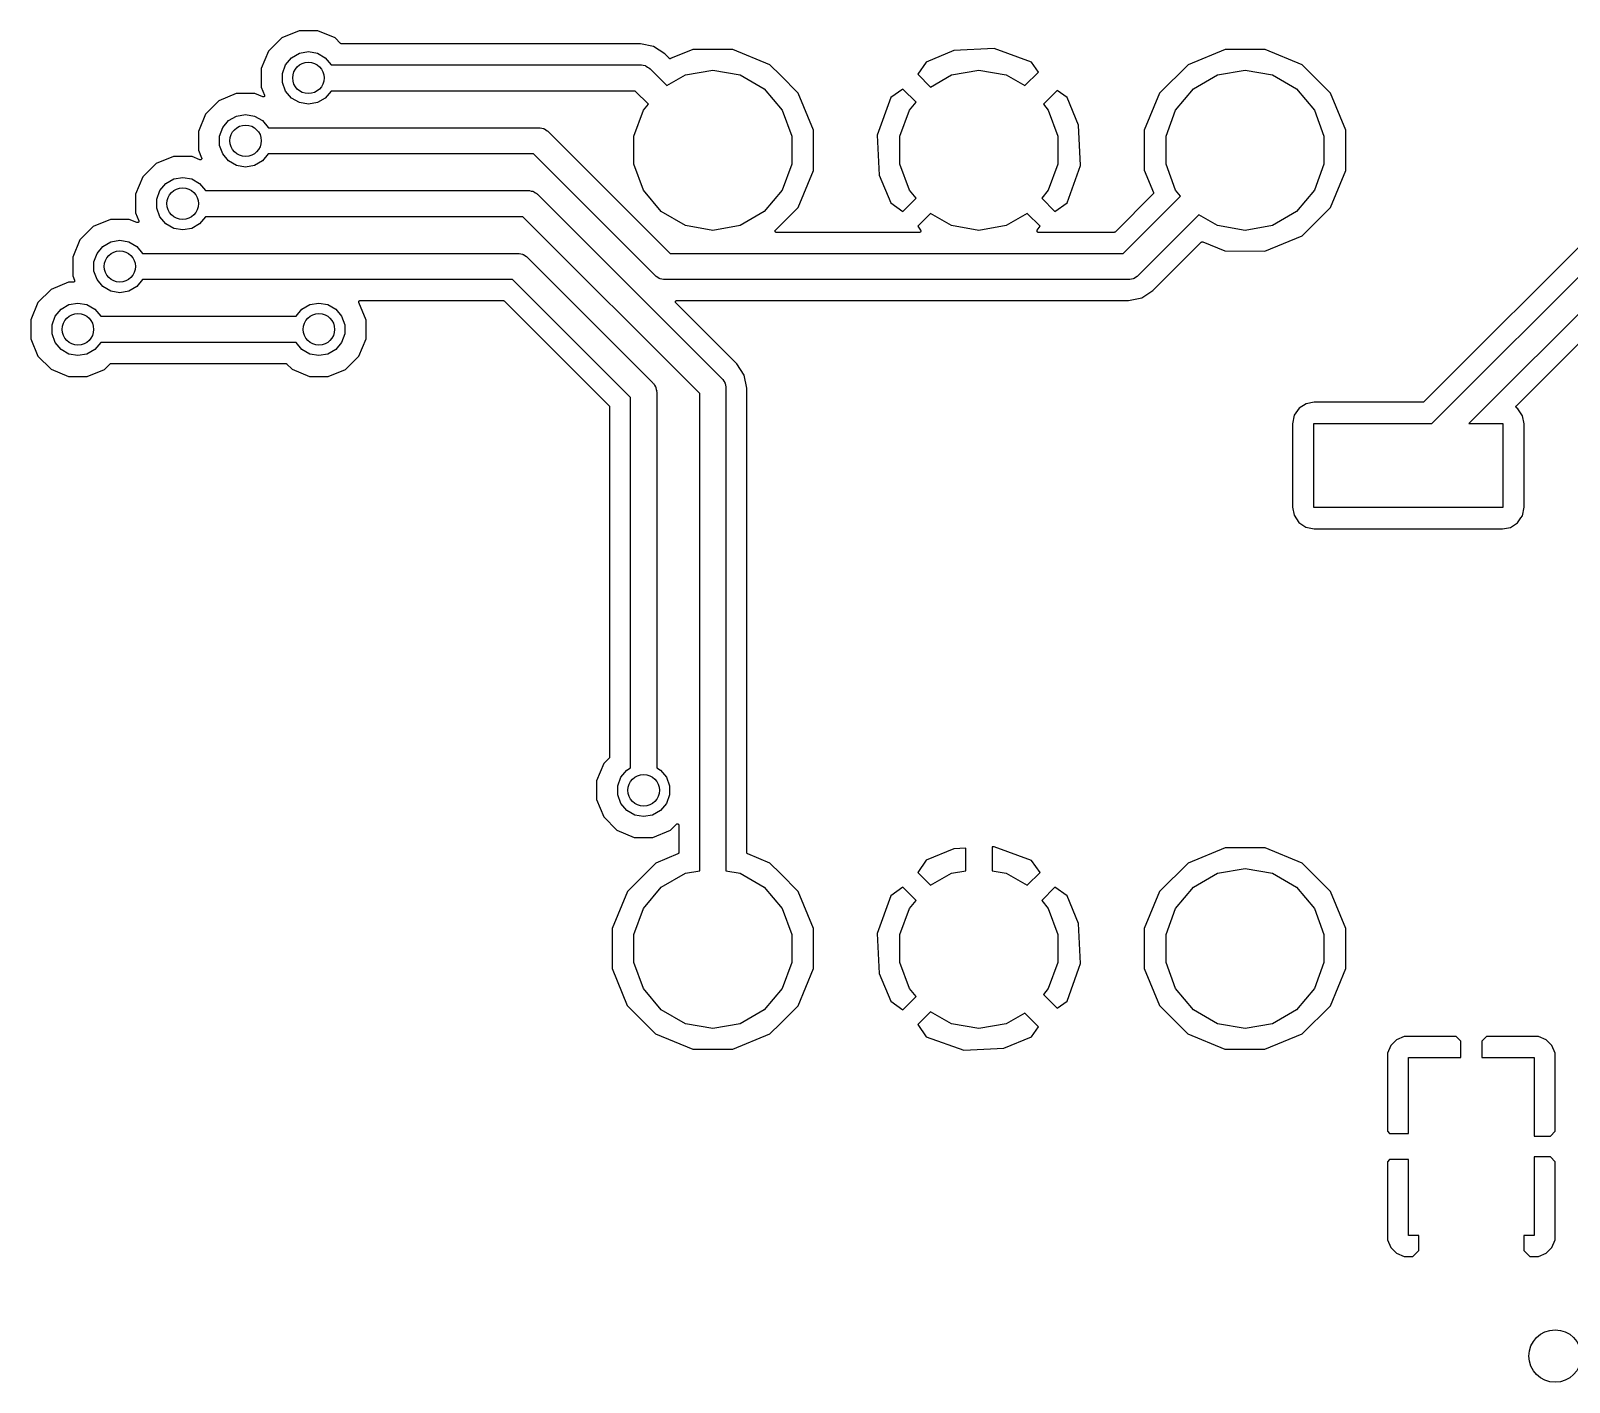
# Model space of a CAD drawing. Extents: x 0.3 to 75.7, y -92.7 to -2.
# Drawn here: x 35.75 to 50.43, y -75.65 to -62.75 of the extents above; entities that cross this region are included whole.
import ezdxf

# ---------------------------------------------------------------- set-up
doc = ezdxf.new("R2010")
doc.units = 0
doc.header["$MEASUREMENT"] = 0
doc.layers.add('BLACK', color=7, linetype='CONTINUOUS')

msp = doc.modelspace()

# ---------------------------------------------------------------- linework, layer by layer
at = {"layer": 'Black'}
for p, q in [((38.1454, -62.8183), (38.0187, -62.9448)), ((38.3109, -62.7499), (38.1454, -62.8183)), ((38.4899, -62.7501), (38.3109, -62.7499)), ((38.6552, -62.8187), (38.4899, -62.7501)), ((38.7076, -62.8712), (38.6552, -62.8187)), ((38.0187, -62.9448), (37.9501, -63.1101)), ((38.2387, -63.0078), (38.3142, -62.9642)), ((38.3142, -62.9642), (38.4, -62.949)), ((38.4, -62.949), (38.4858, -62.9642)), ((38.4858, -62.9642), (38.5613, -63.0078)), ((38.7081, -62.8715), (38.7076, -62.8712)), ((38.7084, -62.872), (38.7081, -62.8715)), ((38.7099, -62.8728), (38.7084, -62.872)), ((38.7113, -62.8738), (38.7099, -62.8728)), ((38.7119, -62.8739), (38.7113, -62.8738)), ((38.7124, -62.8742), (38.7119, -62.8739)), ((38.714, -62.8745), (38.7124, -62.8742)), ((38.7157, -62.8749), (38.714, -62.8745)), ((38.7162, -62.8749), (38.7157, -62.8749)), ((38.7168, -62.875), (38.7162, -62.8749)), ((41.5687, -62.875), (38.7168, -62.875)), ((41.6943, -62.9), (41.5687, -62.875)), ((41.8007, -62.9711), (41.6943, -62.9)), ((41.8425, -63.0129), (41.8007, -62.9711)), ((42.0695, -62.9278), (41.8567, -63.0158)), ((42.4522, -62.9282), (42.0695, -62.9278)), ((42.8056, -63.0749), (42.4522, -62.9282)), ((44.562, -62.9384), (44.2968, -63.0483)), ((44.9446, -62.9199), (44.562, -62.9384)), ((45.3034, -63.0485), (44.9446, -62.9199)), ((47.1495, -62.9278), (46.7958, -63.074)), ((47.5322, -62.9282), (47.1495, -62.9278)), ((47.8856, -63.0749), (47.5322, -62.9282)), ((37.9501, -63.1101), (37.9499, -63.2891)), ((38.1529, -63.1564), (38.1827, -63.0745)), ((38.1827, -63.0745), (38.2387, -63.0078)), ((38.5613, -63.0078), (38.6173, -63.0745)), ((38.6173, -63.0745), (38.6175, -63.075)), ((38.6175, -63.075), (41.57, -63.075)), ((41.57, -63.075), (41.5754, -63.076)), ((41.5754, -63.076), (41.5809, -63.0755)), ((41.5809, -63.0755), (41.5967, -63.0797)), ((41.5967, -63.0797), (41.6128, -63.0825)), ((41.6128, -63.0825), (41.6175, -63.0853)), ((41.6175, -63.0853), (41.6228, -63.0867)), ((41.6228, -63.0867), (41.6362, -63.0961)), ((41.6362, -63.0961), (41.6503, -63.1042)), ((41.6503, -63.1042), (41.6539, -63.1085)), ((41.6539, -63.1085), (41.6584, -63.1116)), ((41.6584, -63.1116), (41.8206, -63.2738)), ((41.8432, -63.0134), (41.8425, -63.0129)), ((41.8438, -63.014), (41.8432, -63.0134)), ((41.8451, -63.0147), (41.8438, -63.014)), ((41.8462, -63.0155), (41.8451, -63.0147)), ((41.8471, -63.0157), (41.8462, -63.0155)), ((41.8478, -63.0161), (41.8471, -63.0157)), ((41.8492, -63.0163), (41.8478, -63.0161)), ((41.8506, -63.0167), (41.8492, -63.0163)), ((41.8515, -63.0166), (41.8506, -63.0167)), ((41.8523, -63.0167), (41.8515, -63.0166)), ((41.8537, -63.0164), (41.8523, -63.0167)), ((41.8551, -63.0163), (41.8537, -63.0164)), ((41.8559, -63.0159), (41.8551, -63.0163)), ((41.8567, -63.0158), (41.8559, -63.0159)), ((41.9984, -63.1712), (42.26, -63.1251)), ((42.26, -63.1251), (42.5216, -63.1712)), ((42.9058, -63.1752), (42.8056, -63.0749)), ((44.2968, -63.0483), (44.216, -63.1645)), ((44.5384, -63.1712), (44.8, -63.1251)), ((44.8, -63.1251), (45.0616, -63.1712)), ((45.2394, -63.2738), (45.3695, -63.1437)), ((45.3695, -63.1437), (45.3034, -63.0485)), ((46.7958, -63.074), (46.5249, -63.3444)), ((47.0784, -63.1712), (47.34, -63.1251)), ((47.34, -63.1251), (47.6016, -63.1712)), ((48.156, -63.3458), (47.8856, -63.0749)), ((37.9499, -63.2891), (37.9808, -63.3638)), ((38.1529, -63.2436), (38.1529, -63.1564)), ((38.1827, -63.3255), (38.1529, -63.2436)), ((41.8206, -63.2738), (41.9984, -63.1712)), ((42.5216, -63.1712), (42.7517, -63.304)), ((43.076, -63.3458), (42.9058, -63.1752)), ((42.9058, -63.1752), (42.9058, -63.1752)), ((44.216, -63.1645), (44.3382, -63.2868)), ((44.3382, -63.2868), (44.5384, -63.1712)), ((45.0616, -63.1712), (45.2394, -63.2738)), ((46.8483, -63.304), (47.0784, -63.1712)), ((47.6016, -63.1712), (47.8317, -63.304)), ((37.5454, -63.4183), (37.4187, -63.5448)), ((37.7109, -63.3499), (37.5454, -63.4183)), ((37.8899, -63.3501), (37.7109, -63.3499)), ((37.9638, -63.3808), (37.8899, -63.3501)), ((37.9654, -63.3811), (37.9638, -63.3808)), ((37.967, -63.3816), (37.9654, -63.3811)), ((37.9676, -63.3816), (37.967, -63.3816)), ((37.9682, -63.3817), (37.9676, -63.3816)), ((37.9699, -63.3815), (37.9682, -63.3817)), ((37.9716, -63.3814), (37.9699, -63.3815)), ((37.9721, -63.3812), (37.9716, -63.3814)), ((37.9727, -63.3811), (37.9721, -63.3812)), ((37.9742, -63.3804), (37.9727, -63.3811)), ((37.9757, -63.3797), (37.9742, -63.3804)), ((37.9762, -63.3793), (37.9757, -63.3797)), ((37.9767, -63.3791), (37.9762, -63.3793)), ((37.9778, -63.3778), (37.9767, -63.3791)), ((37.9791, -63.3767), (37.9778, -63.3778)), ((37.9793, -63.3762), (37.9791, -63.3767)), ((37.9797, -63.3757), (37.9793, -63.3762)), ((37.9804, -63.3742), (37.9797, -63.3757)), ((37.9812, -63.3727), (37.9804, -63.3742)), ((37.9808, -63.3638), (37.9811, -63.3654)), ((37.9811, -63.3654), (37.9816, -63.3671)), ((37.9814, -63.3716), (37.9812, -63.3721)), ((37.9812, -63.3721), (37.9812, -63.3727)), ((37.9815, -63.3699), (37.9814, -63.3716)), ((37.9817, -63.3682), (37.9815, -63.3699)), ((37.9816, -63.3671), (37.9816, -63.3676)), ((37.9816, -63.3676), (37.9817, -63.3682)), ((38.2387, -63.3922), (38.1827, -63.3255)), ((38.3142, -63.4358), (38.2387, -63.3922)), ((38.4, -63.451), (38.3142, -63.4358)), ((38.4858, -63.4358), (38.4, -63.451)), ((38.5613, -63.3922), (38.4858, -63.4358)), ((38.6173, -63.3255), (38.5613, -63.3922)), ((38.6175, -63.325), (38.6173, -63.3255)), ((41.5182, -63.325), (38.6175, -63.325)), ((41.6447, -63.4514), (41.5182, -63.325)), ((42.7517, -63.304), (42.9224, -63.5075)), ((43.2222, -63.6995), (43.076, -63.3458)), ((43.9585, -63.3866), (43.8299, -63.7454)), ((44.0745, -63.306), (43.9585, -63.3866)), ((44.2008, -63.4322), (44.0745, -63.306)), ((44.1376, -63.5075), (44.2008, -63.4322)), ((45.5463, -63.3205), (45.4153, -63.4514)), ((45.6417, -63.3868), (45.5463, -63.3205)), ((45.7516, -63.652), (45.6417, -63.3868)), ((46.5249, -63.3444), (46.3782, -63.6978)), ((46.6776, -63.5075), (46.8483, -63.304)), ((47.8317, -63.304), (48.0024, -63.5075)), ((48.3022, -63.6995), (48.156, -63.3458)), ((37.4187, -63.5448), (37.3501, -63.7101)), ((37.6387, -63.6078), (37.7142, -63.5642)), ((37.7142, -63.5642), (37.8, -63.549)), ((37.8, -63.549), (37.8858, -63.5642)), ((37.8858, -63.5642), (37.9613, -63.6078)), ((41.5067, -63.7572), (41.5976, -63.5075)), ((41.5976, -63.5075), (41.6447, -63.4514)), ((42.9224, -63.5075), (43.0133, -63.7572)), ((44.0467, -63.7572), (44.1376, -63.5075)), ((45.4153, -63.4514), (45.4624, -63.5075)), ((45.4624, -63.5075), (45.5533, -63.7572)), ((46.5867, -63.7572), (46.6776, -63.5075)), ((48.0024, -63.5075), (48.0933, -63.7572)), ((37.3501, -63.7101), (37.3499, -63.8891)), ((37.5529, -63.7564), (37.5827, -63.6745)), ((37.5827, -63.6745), (37.6387, -63.6078)), ((37.9613, -63.6078), (38.0173, -63.6745)), ((38.0173, -63.6745), (38.0175, -63.675)), ((38.0175, -63.675), (40.6, -63.675)), ((40.6, -63.675), (40.6054, -63.676)), ((40.6054, -63.676), (40.6109, -63.6755)), ((40.6109, -63.6755), (40.6267, -63.6797)), ((40.6267, -63.6797), (40.6428, -63.6825)), ((40.6428, -63.6825), (40.6475, -63.6853)), ((40.6475, -63.6853), (40.6528, -63.6867)), ((40.6528, -63.6867), (40.6662, -63.6961)), ((40.6662, -63.6961), (40.6803, -63.7042)), ((40.6803, -63.7042), (40.6839, -63.7085)), ((40.6839, -63.7085), (40.6884, -63.7116)), ((40.6884, -63.7116), (41.8518, -64.875)), ((43.2221, -63.7434), (43.2222, -63.6995)), ((45.7701, -64.0346), (45.7516, -63.652)), ((46.3782, -63.6978), (46.3778, -64.0805)), ((48.3018, -64.0822), (48.3022, -63.6995)), ((37.5529, -63.8436), (37.5529, -63.7564)), ((37.5827, -63.9255), (37.5529, -63.8436)), ((41.5067, -64.0228), (41.5067, -63.7572)), ((43.0133, -63.7572), (43.0133, -64.0228)), ((43.2218, -64.0822), (43.2221, -63.7434)), ((43.8299, -63.7454), (43.8484, -64.128)), ((44.0467, -64.0228), (44.0467, -63.7572)), ((45.5533, -63.7572), (45.5533, -64.0228)), ((46.5867, -64.0228), (46.5867, -63.7572)), ((48.0933, -63.7572), (48.0933, -64.0228)), ((51.568, -63.7713), (49.0473, -66.292)), ((36.9454, -64.0183), (36.8187, -64.1448)), ((37.1109, -63.9499), (36.9454, -64.0183)), ((37.2899, -63.9501), (37.1109, -63.9499)), ((37.3638, -63.9808), (37.2899, -63.9501)), ((37.3499, -63.8891), (37.3808, -63.9638)), ((37.3654, -63.9811), (37.3638, -63.9808)), ((37.367, -63.9816), (37.3654, -63.9811)), ((37.3676, -63.9816), (37.367, -63.9816)), ((37.3682, -63.9817), (37.3676, -63.9816)), ((37.3699, -63.9815), (37.3682, -63.9817)), ((37.3716, -63.9814), (37.3699, -63.9815)), ((37.3721, -63.9812), (37.3716, -63.9814)), ((37.3727, -63.9811), (37.3721, -63.9812)), ((37.3742, -63.9804), (37.3727, -63.9811)), ((37.3757, -63.9797), (37.3742, -63.9804)), ((37.3762, -63.9793), (37.3757, -63.9797)), ((37.3767, -63.9791), (37.3762, -63.9793)), ((37.3778, -63.9778), (37.3767, -63.9791)), ((37.3791, -63.9767), (37.3778, -63.9778)), ((37.3793, -63.9762), (37.3791, -63.9767)), ((37.3797, -63.9757), (37.3793, -63.9762)), ((37.3804, -63.9742), (37.3797, -63.9757)), ((37.3812, -63.9727), (37.3804, -63.9742)), ((37.3808, -63.9638), (37.3811, -63.9654)), ((37.3811, -63.9654), (37.3816, -63.9671)), ((37.3814, -63.9716), (37.3812, -63.9721)), ((37.3812, -63.9721), (37.3812, -63.9727)), ((37.3815, -63.9699), (37.3814, -63.9716)), ((37.3817, -63.9682), (37.3815, -63.9699)), ((37.3816, -63.9671), (37.3816, -63.9676)), ((37.3816, -63.9676), (37.3817, -63.9682)), ((37.6387, -63.9922), (37.5827, -63.9255)), ((37.7142, -64.0358), (37.6387, -63.9922)), ((37.9613, -63.9922), (37.8858, -64.0358)), ((38.0173, -63.9255), (37.9613, -63.9922)), ((38.0175, -63.925), (38.0173, -63.9255)), ((40.5482, -63.925), (38.0175, -63.925)), ((41.7116, -65.0884), (40.5482, -63.925)), ((41.5976, -64.2725), (41.5067, -64.0228)), ((43.0133, -64.0228), (42.9224, -64.2725)), ((44.1376, -64.2725), (44.0467, -64.0228)), ((45.5533, -64.0228), (45.4624, -64.2725)), ((46.6776, -64.2725), (46.5867, -64.0228)), ((48.0933, -64.0228), (48.0024, -64.2725)), ((49.1221, -66.4999), (51.7103, -63.9118)), ((36.8187, -64.1448), (36.7501, -64.3101)), ((37.0387, -64.2078), (37.1142, -64.1642)), ((37.1142, -64.1642), (37.2, -64.149)), ((37.2, -64.149), (37.2858, -64.1642)), ((37.2858, -64.1642), (37.3613, -64.2078)), ((37.8, -64.051), (37.7142, -64.0358)), ((37.8858, -64.0358), (37.8, -64.051)), ((43.0751, -64.4356), (43.2218, -64.0822)), ((43.8484, -64.128), (43.9583, -64.3932)), ((45.6415, -64.3934), (45.7701, -64.0346)), ((46.3778, -64.0805), (46.4658, -64.2933)), ((48.1551, -64.4356), (48.3018, -64.0822)), ((51.8505, -64.1252), (49.4757, -66.4999)), ((36.7501, -64.3101), (36.7499, -64.4891)), ((36.9529, -64.3564), (36.9827, -64.2745)), ((36.9827, -64.2745), (37.0387, -64.2078)), ((37.3613, -64.2078), (37.4173, -64.2745)), ((37.4173, -64.2745), (37.4175, -64.275)), ((37.4175, -64.275), (40.5, -64.275)), ((40.5, -64.275), (40.5054, -64.276)), ((40.5054, -64.276), (40.5109, -64.2755)), ((40.5109, -64.2755), (40.5267, -64.2797)), ((40.5267, -64.2797), (40.5428, -64.2825)), ((40.5428, -64.2825), (40.5475, -64.2853)), ((40.5475, -64.2853), (40.5528, -64.2867)), ((40.5528, -64.2867), (40.5662, -64.2961)), ((40.5662, -64.2961), (40.5803, -64.3042)), ((40.5803, -64.3042), (40.5839, -64.3085)), ((40.5839, -64.3085), (40.5884, -64.3116)), ((40.5884, -64.3116), (42.3484, -66.0716)), ((41.7683, -64.476), (41.5976, -64.2725)), ((42.9224, -64.2725), (42.7517, -64.476)), ((44.2008, -64.3478), (44.1376, -64.2725)), ((45.4624, -64.2725), (45.3992, -64.3478)), ((46.4629, -64.3075), (46.0992, -64.6712)), ((46.4634, -64.3068), (46.4629, -64.3075)), ((46.464, -64.3062), (46.4634, -64.3068)), ((46.4647, -64.3049), (46.464, -64.3062)), ((46.4655, -64.3038), (46.4647, -64.3049)), ((46.4657, -64.3029), (46.4655, -64.3038)), ((46.4661, -64.3022), (46.4657, -64.3029)), ((46.4658, -64.2933), (46.4659, -64.2941)), ((46.4659, -64.2941), (46.4663, -64.2949)), ((46.4663, -64.3008), (46.4661, -64.3022)), ((46.4663, -64.2949), (46.4664, -64.2963)), ((46.4667, -64.2994), (46.4663, -64.3008)), ((46.4664, -64.2963), (46.4667, -64.2977)), ((46.4667, -64.2977), (46.4666, -64.2985)), ((46.4666, -64.2985), (46.4667, -64.2994)), ((46.7247, -64.3286), (46.6776, -64.2725)), ((48.0024, -64.2725), (47.8317, -64.476)), ((36.9529, -64.4436), (36.9529, -64.3564)), ((36.9827, -64.5255), (36.9529, -64.4436)), ((42.8575, -64.6528), (43.0751, -64.4356)), ((43.9583, -64.3932), (44.0745, -64.474)), ((44.0745, -64.474), (44.2008, -64.3478)), ((45.3992, -64.3478), (45.5255, -64.474)), ((45.5255, -64.474), (45.6415, -64.3934)), ((46.1782, -64.875), (46.7247, -64.3286)), ((47.8842, -64.706), (48.1551, -64.4356)), ((36.5109, -64.5499), (36.3454, -64.6183)), ((36.6899, -64.5501), (36.5109, -64.5499)), ((36.7638, -64.5808), (36.6899, -64.5501)), ((36.7499, -64.4891), (36.7808, -64.5638)), ((36.7654, -64.5811), (36.7638, -64.5808)), ((36.767, -64.5816), (36.7654, -64.5811)), ((36.7676, -64.5816), (36.767, -64.5816)), ((36.7682, -64.5817), (36.7676, -64.5816)), ((36.7699, -64.5815), (36.7682, -64.5817)), ((36.7716, -64.5814), (36.7699, -64.5815)), ((36.7721, -64.5812), (36.7716, -64.5814)), ((36.7727, -64.5811), (36.7721, -64.5812)), ((36.7742, -64.5804), (36.7727, -64.5811)), ((36.7757, -64.5797), (36.7742, -64.5804)), ((36.7762, -64.5793), (36.7757, -64.5797)), ((36.7767, -64.5791), (36.7762, -64.5793)), ((36.7778, -64.5778), (36.7767, -64.5791)), ((36.7791, -64.5767), (36.7778, -64.5778)), ((36.7793, -64.5762), (36.7791, -64.5767)), ((36.7797, -64.5757), (36.7793, -64.5762)), ((36.7804, -64.5742), (36.7797, -64.5757)), ((36.7812, -64.5727), (36.7804, -64.5742)), ((36.7808, -64.5638), (36.7811, -64.5654)), ((36.7811, -64.5654), (36.7816, -64.5671)), ((36.7814, -64.5716), (36.7812, -64.5721)), ((36.7812, -64.5721), (36.7812, -64.5727)), ((36.7815, -64.5699), (36.7814, -64.5716)), ((36.7817, -64.5682), (36.7815, -64.5699)), ((36.7816, -64.5671), (36.7816, -64.5676)), ((36.7816, -64.5676), (36.7817, -64.5682)), ((37.0387, -64.5922), (36.9827, -64.5255)), ((37.1142, -64.6358), (37.0387, -64.5922)), ((37.3613, -64.5922), (37.2858, -64.6358)), ((37.4173, -64.5255), (37.3613, -64.5922)), ((37.4175, -64.525), (37.4173, -64.5255)), ((40.4482, -64.525), (37.4175, -64.525)), ((42.135, -66.2118), (40.4482, -64.525)), ((41.9984, -64.6088), (41.7683, -64.476)), ((42.26, -64.6549), (41.9984, -64.6088)), ((42.5216, -64.6088), (42.26, -64.6549)), ((42.7517, -64.476), (42.5216, -64.6088)), ((44.3382, -64.4932), (44.216, -64.6155)), ((44.5384, -64.6088), (44.3382, -64.4932)), ((44.8, -64.6549), (44.5384, -64.6088)), ((45.0616, -64.6088), (44.8, -64.6549)), ((45.2618, -64.4932), (45.0616, -64.6088)), ((45.384, -64.6155), (45.2618, -64.4932)), ((46.9006, -64.5062), (46.3184, -65.0884)), ((47.0784, -64.6088), (46.9006, -64.5062)), ((47.34, -64.6549), (47.0784, -64.6088)), ((47.6016, -64.6088), (47.34, -64.6549)), ((47.8317, -64.476), (47.6016, -64.6088)), ((36.2187, -64.7448), (36.1501, -64.9101)), ((36.3454, -64.6183), (36.2187, -64.7448)), ((36.5142, -64.7642), (36.6, -64.749)), ((36.6, -64.749), (36.6858, -64.7642)), ((37.2, -64.651), (37.1142, -64.6358)), ((37.2858, -64.6358), (37.2, -64.651)), ((42.8538, -64.6609), (42.8539, -64.6603)), ((42.8539, -64.6625), (42.8538, -64.6609)), ((42.8539, -64.6597), (42.8545, -64.6581)), ((42.8539, -64.6603), (42.8539, -64.6597)), ((42.8539, -64.6643), (42.8539, -64.6625)), ((42.8541, -64.6648), (42.8539, -64.6643)), ((42.8542, -64.6654), (42.8541, -64.6648)), ((42.8549, -64.6669), (42.8542, -64.6654)), ((42.8545, -64.6581), (42.8549, -64.6565)), ((42.8549, -64.6565), (42.8553, -64.656)), ((42.8555, -64.6685), (42.8549, -64.6669)), ((42.8553, -64.656), (42.8555, -64.6555)), ((42.8555, -64.6555), (42.8566, -64.6542)), ((42.8558, -64.6689), (42.8555, -64.6685)), ((42.8561, -64.6694), (42.8558, -64.6689)), ((42.8573, -64.6707), (42.8561, -64.6694)), ((42.8566, -64.6542), (42.8575, -64.6528)), ((42.8584, -64.672), (42.8573, -64.6707)), ((42.8588, -64.6722), (42.8584, -64.672)), ((42.8592, -64.6726), (42.8588, -64.6722)), ((42.8608, -64.6734), (42.8592, -64.6726)), ((42.8623, -64.6742), (42.8608, -64.6734)), ((42.8628, -64.6743), (42.8623, -64.6742)), ((42.8633, -64.6746), (42.8628, -64.6743)), ((42.865, -64.6747), (42.8633, -64.6746)), ((42.8667, -64.675), (42.865, -64.6747)), ((44.2325, -64.675), (42.8667, -64.675)), ((44.216, -64.6155), (44.2432, -64.6546)), ((44.233, -64.6749), (44.2325, -64.675)), ((44.2336, -64.675), (44.233, -64.6749)), ((44.2352, -64.6745), (44.2336, -64.675)), ((44.2369, -64.6742), (44.2352, -64.6745)), ((44.2374, -64.6739), (44.2369, -64.6742)), ((44.2379, -64.6738), (44.2374, -64.6739)), ((44.2394, -64.6728), (44.2379, -64.6738)), ((44.2408, -64.672), (44.2394, -64.6728)), ((44.2412, -64.6715), (44.2408, -64.672)), ((44.2417, -64.6712), (44.2412, -64.6715)), ((44.2426, -64.6698), (44.2417, -64.6712)), ((44.2437, -64.6685), (44.2426, -64.6698)), ((44.2432, -64.6546), (44.2434, -64.6551)), ((44.2434, -64.6551), (44.2437, -64.6555)), ((44.2437, -64.6555), (44.2443, -64.6571)), ((44.2439, -64.668), (44.2437, -64.6685)), ((44.2443, -64.6675), (44.2439, -64.668)), ((44.2443, -64.6571), (44.2451, -64.6587)), ((44.2447, -64.6659), (44.2443, -64.6675)), ((44.2453, -64.6643), (44.2447, -64.6659)), ((44.2451, -64.6587), (44.2451, -64.6592)), ((44.2451, -64.6592), (44.2453, -64.6597)), ((44.2453, -64.6597), (44.2453, -64.6615)), ((44.2453, -64.6615), (44.2454, -64.6632)), ((44.2454, -64.6632), (44.2453, -64.6637)), ((44.2453, -64.6637), (44.2453, -64.6643)), ((45.3546, -64.6632), (45.3547, -64.6615)), ((45.3547, -64.6637), (45.3546, -64.6632)), ((45.3547, -64.6597), (45.3549, -64.6592)), ((45.3547, -64.6615), (45.3547, -64.6597)), ((45.3547, -64.6643), (45.3547, -64.6637)), ((45.3553, -64.6659), (45.3547, -64.6643)), ((45.3549, -64.6587), (45.3557, -64.6571)), ((45.3549, -64.6592), (45.3549, -64.6587)), ((45.3557, -64.6675), (45.3553, -64.6659)), ((45.3557, -64.6571), (45.3563, -64.6555)), ((45.3561, -64.668), (45.3557, -64.6675)), ((45.3563, -64.6685), (45.3561, -64.668)), ((45.3563, -64.6555), (45.3566, -64.6551)), ((45.3574, -64.6698), (45.3563, -64.6685)), ((45.3566, -64.6551), (45.3568, -64.6546)), ((45.3568, -64.6546), (45.384, -64.6155)), ((45.3583, -64.6712), (45.3574, -64.6698)), ((45.3588, -64.6715), (45.3583, -64.6712)), ((45.3592, -64.672), (45.3588, -64.6715)), ((45.3606, -64.6728), (45.3592, -64.672)), ((45.3621, -64.6738), (45.3606, -64.6728)), ((45.3626, -64.6739), (45.3621, -64.6738)), ((45.3631, -64.6742), (45.3626, -64.6739)), ((45.3648, -64.6745), (45.3631, -64.6742)), ((45.3664, -64.675), (45.3648, -64.6745)), ((45.367, -64.6749), (45.3664, -64.675)), ((45.3675, -64.675), (45.367, -64.6749)), ((46.09, -64.675), (45.3675, -64.675)), ((46.0906, -64.6749), (46.09, -64.675)), ((46.0911, -64.675), (46.0906, -64.6749)), ((46.0928, -64.6745), (46.0911, -64.675)), ((46.0944, -64.6742), (46.0928, -64.6745)), ((46.0949, -64.6739), (46.0944, -64.6742)), ((46.0955, -64.6738), (46.0949, -64.6739)), ((46.0969, -64.6728), (46.0955, -64.6738)), ((46.0984, -64.672), (46.0969, -64.6728)), ((46.0987, -64.6715), (46.0984, -64.672)), ((46.0992, -64.6712), (46.0987, -64.6715)), ((47.5305, -64.8522), (47.8842, -64.706)), ((36.3529, -64.9564), (36.3827, -64.8745)), ((36.3827, -64.8745), (36.4387, -64.8078)), ((36.4387, -64.8078), (36.5142, -64.7642)), ((36.6858, -64.7642), (36.7613, -64.8078)), ((36.7613, -64.8078), (36.8173, -64.8745)), ((36.8173, -64.8745), (36.8175, -64.875)), ((36.8175, -64.875), (40.4, -64.875)), ((40.4, -64.875), (40.4054, -64.876)), ((40.4054, -64.876), (40.4109, -64.8755)), ((40.4109, -64.8755), (40.4267, -64.8797)), ((40.4267, -64.8797), (40.4428, -64.8825)), ((40.4428, -64.8825), (40.4475, -64.8853)), ((40.4475, -64.8853), (40.4528, -64.8867)), ((40.4528, -64.8867), (40.4662, -64.8961)), ((40.4662, -64.8961), (40.4803, -64.9042)), ((40.4803, -64.9042), (40.4839, -64.9085)), ((41.8518, -64.875), (46.1782, -64.875)), ((46.4607, -65.2289), (46.9226, -64.767)), ((46.9226, -64.767), (46.9233, -64.7665)), ((46.9233, -64.7665), (46.9239, -64.7659)), ((46.9239, -64.7659), (46.9251, -64.7652)), ((46.9251, -64.7652), (46.9263, -64.7644)), ((46.9263, -64.7644), (46.9271, -64.7642)), ((46.9271, -64.7642), (46.9279, -64.7638)), ((46.9279, -64.7638), (46.9293, -64.7636)), ((46.9293, -64.7636), (46.9307, -64.7633)), ((46.9307, -64.7633), (46.9315, -64.7633)), ((46.9315, -64.7633), (46.9324, -64.7632)), ((46.9324, -64.7632), (46.9338, -64.7635)), ((46.9338, -64.7635), (46.9352, -64.7637)), ((46.9352, -64.7637), (46.9359, -64.764)), ((46.9359, -64.764), (46.9368, -64.7642)), ((46.9368, -64.7642), (47.1478, -64.8518)), ((47.1478, -64.8518), (47.5305, -64.8522)), ((36.1501, -64.9101), (36.1499, -65.0891)), ((36.3529, -65.0436), (36.3529, -64.9564)), ((36.3827, -65.1255), (36.3529, -65.0436)), ((40.4839, -64.9085), (40.4884, -64.9116)), ((40.4884, -64.9116), (41.6884, -66.1116)), ((36.1109, -65.1499), (35.9454, -65.2183)), ((36.1556, -65.15), (36.1109, -65.1499)), ((36.1499, -65.0891), (36.1676, -65.132)), ((36.157, -65.1497), (36.1556, -65.15)), ((36.1584, -65.1497), (36.157, -65.1497)), ((36.1592, -65.1493), (36.1584, -65.1497)), ((36.1601, -65.1492), (36.1592, -65.1493)), ((36.1613, -65.1485), (36.1601, -65.1492)), ((36.1626, -65.1479), (36.1613, -65.1485)), ((36.1632, -65.1474), (36.1626, -65.1479)), ((36.164, -65.1469), (36.1632, -65.1474)), ((36.1649, -65.1458), (36.164, -65.1469)), ((36.1659, -65.1449), (36.1649, -65.1458)), ((36.1663, -65.1441), (36.1659, -65.1449)), ((36.1669, -65.1435), (36.1663, -65.1441)), ((36.1674, -65.1421), (36.1669, -65.1435)), ((36.168, -65.1409), (36.1674, -65.1421)), ((36.1676, -65.132), (36.1679, -65.1334)), ((36.1679, -65.1334), (36.1684, -65.1347)), ((36.1681, -65.14), (36.168, -65.1409)), ((36.1684, -65.1392), (36.1681, -65.14)), ((36.1684, -65.1347), (36.1684, -65.1356)), ((36.1684, -65.1356), (36.1686, -65.1364)), ((36.1686, -65.1364), (36.1684, -65.1378)), ((36.1684, -65.1378), (36.1684, -65.1392)), ((36.4387, -65.1922), (36.3827, -65.1255)), ((36.5142, -65.2358), (36.4387, -65.1922)), ((36.7613, -65.1922), (36.6858, -65.2358)), ((36.8173, -65.1255), (36.7613, -65.1922)), ((36.8175, -65.125), (36.8173, -65.1255)), ((40.3482, -65.125), (36.8175, -65.125)), ((41.475, -66.2518), (40.3482, -65.125)), ((41.7161, -65.0915), (41.7116, -65.0884)), ((41.7197, -65.0958), (41.7161, -65.0915)), ((41.7338, -65.1039), (41.7197, -65.0958)), ((41.7472, -65.1133), (41.7338, -65.1039)), ((41.7525, -65.1147), (41.7472, -65.1133)), ((41.7572, -65.1175), (41.7525, -65.1147)), ((41.7733, -65.1203), (41.7572, -65.1175)), ((41.7891, -65.1245), (41.7733, -65.1203)), ((41.7946, -65.124), (41.7891, -65.1245)), ((41.8, -65.125), (41.7946, -65.124)), ((46.23, -65.125), (41.8, -65.125)), ((46.2354, -65.124), (46.23, -65.125)), ((46.2409, -65.1245), (46.2354, -65.124)), ((46.2567, -65.1203), (46.2409, -65.1245)), ((46.2728, -65.1175), (46.2567, -65.1203)), ((46.2775, -65.1147), (46.2728, -65.1175)), ((46.2828, -65.1133), (46.2775, -65.1147)), ((46.2962, -65.1039), (46.2828, -65.1133)), ((46.3103, -65.0958), (46.2962, -65.1039)), ((46.3139, -65.0915), (46.3103, -65.0958)), ((46.3184, -65.0884), (46.3139, -65.0915)), ((35.8187, -65.3448), (35.7501, -65.5101)), ((35.9454, -65.2183), (35.8187, -65.3448)), ((36.6, -65.251), (36.5142, -65.2358)), ((36.6858, -65.2358), (36.6, -65.251)), ((38.8797, -65.3391), (38.8798, -65.3387)), ((38.8799, -65.3397), (38.8797, -65.3391)), ((38.8798, -65.3385), (38.8799, -65.3374)), ((38.8798, -65.3386), (38.8798, -65.3385)), ((38.8798, -65.3387), (38.8798, -65.3386)), ((38.8799, -65.3357), (38.8801, -65.3352)), ((38.8799, -65.3374), (38.8799, -65.3357)), ((38.8799, -65.3403), (38.8799, -65.3397)), ((38.8804, -65.3419), (38.8799, -65.3403)), ((38.8801, -65.3346), (38.8808, -65.3331)), ((38.8801, -65.3352), (38.8801, -65.3346)), ((38.8806, -65.3423), (38.8804, -65.3419)), ((38.8807, -65.343), (38.8806, -65.3423)), ((38.8808, -65.3433), (38.8807, -65.343)), ((38.8808, -65.3331), (38.8814, -65.3315)), ((38.8809, -65.3435), (38.8808, -65.3433)), ((38.881, -65.3436), (38.8809, -65.3435)), ((38.9501, -65.5109), (38.881, -65.3436)), ((38.8814, -65.3315), (38.8818, -65.3311)), ((38.8818, -65.3311), (38.882, -65.3305)), ((38.882, -65.3305), (38.8832, -65.3293)), ((38.8832, -65.3293), (38.8843, -65.328)), ((38.8843, -65.328), (38.8848, -65.3278)), ((38.8848, -65.3278), (38.8852, -65.3274)), ((38.8852, -65.3274), (38.8867, -65.3266)), ((38.8867, -65.3266), (38.8882, -65.3258)), ((38.8882, -65.3258), (38.8888, -65.3257)), ((38.8888, -65.3257), (38.8893, -65.3254)), ((38.8893, -65.3254), (38.8899, -65.3254)), ((38.8899, -65.3254), (38.8899, -65.3254)), ((38.8899, -65.3254), (38.8901, -65.3254)), ((38.8901, -65.3254), (38.891, -65.3253)), ((38.891, -65.3253), (38.8927, -65.325)), ((38.8927, -65.325), (40.26, -65.325)), ((40.26, -65.325), (40.2606, -65.3251)), ((40.2606, -65.3251), (40.2611, -65.325)), ((40.2611, -65.325), (40.2628, -65.3255)), ((40.2628, -65.3255), (40.2644, -65.3258)), ((40.2644, -65.3258), (40.2649, -65.3261)), ((40.2649, -65.3261), (40.2655, -65.3262)), ((40.2655, -65.3262), (40.2669, -65.3272)), ((40.2669, -65.3272), (40.2684, -65.328)), ((40.2684, -65.328), (40.2687, -65.3285)), ((40.2687, -65.3285), (40.2692, -65.3288)), ((40.2692, -65.3288), (41.2712, -66.3308)), ((41.9031, -65.3391), (41.9032, -65.3374)), ((41.9032, -65.3397), (41.9031, -65.3391)), ((41.9032, -65.3357), (41.9034, -65.3352)), ((41.9032, -65.3374), (41.9032, -65.3357)), ((41.9032, -65.3403), (41.9032, -65.3397)), ((41.9038, -65.3419), (41.9032, -65.3403)), ((41.9034, -65.3346), (41.9042, -65.3331)), ((41.9034, -65.3352), (41.9034, -65.3346)), ((41.9042, -65.3435), (41.9038, -65.3419)), ((41.9042, -65.3331), (41.9047, -65.3315)), ((41.9046, -65.344), (41.9042, -65.3435)), ((41.9047, -65.3445), (41.9046, -65.344)), ((41.9047, -65.3315), (41.9051, -65.3311)), ((41.9058, -65.3458), (41.9047, -65.3445)), ((41.9051, -65.3311), (41.9054, -65.3305)), ((41.9054, -65.3305), (41.9066, -65.3293)), ((41.9068, -65.3472), (41.9058, -65.3458)), ((41.9066, -65.3293), (41.9076, -65.328)), ((41.9076, -65.328), (41.9081, -65.3278)), ((41.9081, -65.3278), (41.9085, -65.3274)), ((41.9085, -65.3274), (41.9101, -65.3266)), ((41.9101, -65.3266), (41.9116, -65.3258)), ((41.9116, -65.3258), (41.9121, -65.3257)), ((41.9121, -65.3257), (41.9126, -65.3254)), ((41.9126, -65.3254), (41.9143, -65.3253)), ((41.9143, -65.3253), (41.916, -65.325)), ((41.916, -65.325), (46.2287, -65.325)), ((46.2287, -65.325), (46.3543, -65.3)), ((46.3543, -65.3), (46.4607, -65.2289)), ((35.9529, -65.5564), (35.9827, -65.4745)), ((35.9827, -65.4745), (36.0387, -65.4078)), ((36.0387, -65.4078), (36.1142, -65.3642)), ((36.1142, -65.3642), (36.2, -65.349)), ((36.2, -65.349), (36.2858, -65.3642)), ((36.2858, -65.3642), (36.3613, -65.4078)), ((36.3613, -65.4078), (36.4173, -65.4745)), ((36.4173, -65.4745), (36.4175, -65.475)), ((36.4175, -65.475), (38.2825, -65.475)), ((38.2825, -65.475), (38.2827, -65.4745)), ((38.2827, -65.4745), (38.3387, -65.4078)), ((38.3387, -65.4078), (38.4142, -65.3642)), ((38.4142, -65.3642), (38.5, -65.349)), ((38.5, -65.349), (38.5858, -65.3642)), ((38.5858, -65.3642), (38.6613, -65.4078)), ((38.6613, -65.4078), (38.7173, -65.4745)), ((38.7173, -65.4745), (38.7471, -65.5564)), ((42.4889, -65.9293), (41.9068, -65.3472)), ((49.93, -66.3285), (50.7887, -65.4698)), ((35.7501, -65.5101), (35.7499, -65.6891)), ((35.9529, -65.6436), (35.9529, -65.5564)), ((38.7471, -65.5564), (38.7471, -65.6436)), ((38.9499, -65.6899), (38.9501, -65.5109)), ((35.7499, -65.6891), (35.8183, -65.8546)), ((35.9827, -65.7255), (35.9529, -65.6436)), ((36.0387, -65.7922), (35.9827, -65.7255)), ((36.4173, -65.7255), (36.3613, -65.7922)), ((36.4175, -65.725), (36.4173, -65.7255)), ((38.2825, -65.725), (36.4175, -65.725)), ((38.2827, -65.7255), (38.2825, -65.725)), ((38.3387, -65.7922), (38.2827, -65.7255)), ((38.7173, -65.7255), (38.6613, -65.7922)), ((38.7471, -65.6436), (38.7173, -65.7255)), ((38.8813, -65.8552), (38.9499, -65.6899)), ((35.8183, -65.8546), (35.9448, -65.9813)), ((36.1142, -65.8358), (36.0387, -65.7922)), ((36.2, -65.851), (36.1142, -65.8358)), ((36.2858, -65.8358), (36.2, -65.851)), ((36.3613, -65.7922), (36.2858, -65.8358)), ((36.4546, -65.9817), (36.5076, -65.9288)), ((36.5076, -65.9288), (36.508, -65.9285)), ((36.508, -65.9285), (36.5084, -65.928)), ((36.5084, -65.928), (36.5099, -65.9272)), ((36.5099, -65.9272), (36.5113, -65.9262)), ((36.5113, -65.9262), (36.5118, -65.9261)), ((36.5118, -65.9261), (36.5123, -65.9258)), ((36.5123, -65.9258), (36.514, -65.9255)), ((36.514, -65.9255), (36.5156, -65.925)), ((36.5156, -65.925), (36.5162, -65.9251)), ((36.5162, -65.9251), (36.5168, -65.925)), ((36.5168, -65.925), (38.1832, -65.925)), ((38.1832, -65.925), (38.1838, -65.9251)), ((38.1838, -65.9251), (38.1843, -65.925)), ((38.1843, -65.925), (38.186, -65.9255)), ((38.186, -65.9255), (38.1876, -65.9258)), ((38.1876, -65.9258), (38.1881, -65.9261)), ((38.1881, -65.9261), (38.1887, -65.9262)), ((38.1887, -65.9262), (38.1901, -65.9272)), ((38.1901, -65.9272), (38.1916, -65.928)), ((38.1916, -65.928), (38.1919, -65.9285)), ((38.1919, -65.9285), (38.1924, -65.9288)), ((38.1924, -65.9288), (38.2448, -65.9813)), ((38.4142, -65.8358), (38.3387, -65.7922)), ((38.5, -65.851), (38.4142, -65.8358)), ((38.5858, -65.8358), (38.5, -65.851)), ((38.6613, -65.7922), (38.5858, -65.8358)), ((38.7546, -65.9817), (38.8813, -65.8552)), ((42.56, -66.0357), (42.4889, -65.9293)), ((35.9448, -65.9813), (36.1101, -66.0499)), ((36.1101, -66.0499), (36.2891, -66.0501)), ((36.2891, -66.0501), (36.4546, -65.9817)), ((38.2448, -65.9813), (38.4101, -66.0499)), ((38.4101, -66.0499), (38.5891, -66.0501)), ((38.5891, -66.0501), (38.7546, -65.9817)), ((42.3484, -66.0716), (42.3515, -66.0761)), ((42.3515, -66.0761), (42.3558, -66.0797)), ((42.3558, -66.0797), (42.3639, -66.0938)), ((42.585, -66.1613), (42.56, -66.0357)), ((41.6884, -66.1116), (41.6915, -66.1161)), ((41.6915, -66.1161), (41.6958, -66.1197)), ((41.6958, -66.1197), (41.7039, -66.1338)), ((41.7039, -66.1338), (41.7133, -66.1472)), ((41.7133, -66.1472), (41.7147, -66.1525)), ((41.7147, -66.1525), (41.7175, -66.1572)), ((41.7175, -66.1572), (41.7203, -66.1733)), ((41.7203, -66.1733), (41.7245, -66.1891)), ((41.7245, -66.1891), (41.724, -66.1946)), ((41.724, -66.1946), (41.725, -66.2)), ((41.725, -66.2), (41.725, -69.7868)), ((42.135, -70.7671), (42.135, -66.2118)), ((42.3639, -66.0938), (42.3733, -66.1072)), ((42.3733, -66.1072), (42.3747, -66.1125)), ((42.3747, -66.1125), (42.3775, -66.1172)), ((42.3775, -66.1172), (42.3803, -66.1333)), ((42.3803, -66.1333), (42.3845, -66.1491)), ((42.3845, -66.1491), (42.384, -66.1546)), ((42.384, -66.1546), (42.385, -66.16)), ((42.385, -66.16), (42.385, -70.7671)), ((42.585, -66.4999), (42.585, -66.1613)), ((41.2712, -66.3308), (41.2715, -66.3313)), ((41.2715, -66.3313), (41.272, -66.3316)), ((41.272, -66.3316), (41.2728, -66.3331)), ((41.2728, -66.3331), (41.2738, -66.3345)), ((41.2738, -66.3345), (41.2739, -66.3351)), ((41.2739, -66.3351), (41.2742, -66.3356)), ((41.2742, -66.3356), (41.2745, -66.3372)), ((41.2745, -66.3372), (41.275, -66.3389)), ((41.275, -66.3389), (41.2749, -66.3394)), ((41.2749, -66.3394), (41.275, -66.34)), ((41.275, -66.34), (41.275, -69.6832)), ((41.475, -69.7868), (41.475, -66.2518)), ((47.8563, -66.3538), (47.8106, -66.4206)), ((47.9244, -66.3099), (47.8563, -66.3538)), ((47.9996, -66.2958), (47.9244, -66.3099)), ((49.0381, -66.2958), (47.9996, -66.2958)), ((49.0386, -66.2957), (49.0381, -66.2958)), ((49.0392, -66.2957), (49.0386, -66.2957)), ((49.0409, -66.2953), (49.0392, -66.2957)), ((49.0425, -66.295), (49.0409, -66.2953)), ((49.043, -66.2947), (49.0425, -66.295)), ((49.0436, -66.2946), (49.043, -66.2947)), ((49.045, -66.2936), (49.0436, -66.2946)), ((49.0464, -66.2927), (49.045, -66.2936)), ((49.0468, -66.2923), (49.0464, -66.2927)), ((49.0473, -66.292), (49.0468, -66.2923)), ((49.9262, -66.3366), (49.9268, -66.3344)), ((49.9262, -66.3367), (49.9262, -66.3366)), ((49.9264, -66.3389), (49.9262, -66.3367)), ((49.9262, -66.3367), (49.9262, -66.3367)), ((49.9266, -66.3411), (49.9264, -66.3389)), ((49.9266, -66.3412), (49.9266, -66.3411)), ((49.9266, -66.3411), (49.9266, -66.3411)), ((49.9276, -66.3432), (49.9266, -66.3412)), ((49.9268, -66.3344), (49.9273, -66.3324)), ((49.9273, -66.3323), (49.9274, -66.3322)), ((49.9273, -66.3324), (49.9273, -66.3323)), ((49.9274, -66.3322), (49.9286, -66.3305)), ((49.9285, -66.3452), (49.9276, -66.3432)), ((49.9286, -66.3452), (49.9285, -66.3452)), ((49.9286, -66.3305), (49.9298, -66.3286)), ((49.9286, -66.3453), (49.9286, -66.3452)), ((49.9301, -66.3468), (49.9286, -66.3453)), ((49.9298, -66.3286), (49.9299, -66.3286)), ((49.9299, -66.3286), (49.93, -66.3285)), ((49.9317, -66.3484), (49.9301, -66.3468)), ((49.9318, -66.3484), (49.9317, -66.3484)), ((49.9318, -66.3485), (49.9318, -66.3484)), ((49.9455, -66.3578), (49.9318, -66.3485)), ((49.9893, -66.4259), (49.9455, -66.3578)), ((42.585, -67.9903), (42.585, -66.4999)), ((47.8106, -66.4206), (47.7943, -66.5013)), ((47.7943, -66.5013), (47.7943, -67.2988)), ((47.9984, -67.3), (47.9984, -66.4999)), ((47.9984, -66.4999), (49.1221, -66.4999)), ((49.4757, -66.4999), (49.7993, -66.4999)), ((49.7993, -66.4999), (49.7993, -67.3)), ((50.0035, -66.5012), (49.9893, -66.4259)), ((50.0035, -67.2987), (50.0035, -66.5012)), ((47.7943, -67.2988), (47.8084, -67.3741)), ((47.8084, -67.3741), (47.8523, -67.4422)), ((49.7993, -67.3), (47.9984, -67.3)), ((49.9415, -67.4462), (49.9729, -67.4002)), ((49.9729, -67.4002), (49.9871, -67.3794)), ((49.9729, -67.4002), (49.9729, -67.4002)), ((49.9871, -67.3794), (50.0035, -67.2987)), ((47.8523, -67.4422), (47.9191, -67.4879)), ((47.9191, -67.4879), (47.9997, -67.5042)), ((47.9997, -67.5042), (49.7981, -67.5042)), ((49.7981, -67.5042), (49.8733, -67.4901)), ((49.8733, -67.4901), (49.9415, -67.4462)), ((42.585, -70.5946), (42.585, -67.9903)), ((41.2187, -69.7448), (41.1501, -69.9101)), ((41.2712, -69.6924), (41.2187, -69.7448)), ((41.2715, -69.6919), (41.2712, -69.6924)), ((41.272, -69.6916), (41.2715, -69.6919)), ((41.2728, -69.6901), (41.272, -69.6916)), ((41.2738, -69.6887), (41.2728, -69.6901)), ((41.2739, -69.6881), (41.2738, -69.6887)), ((41.2742, -69.6876), (41.2739, -69.6881)), ((41.2745, -69.686), (41.2742, -69.6876)), ((41.2749, -69.6843), (41.2745, -69.686)), ((41.275, -69.6832), (41.2749, -69.6838)), ((41.2749, -69.6838), (41.2749, -69.6843)), ((41.3529, -69.9564), (41.3827, -69.8745)), ((41.3827, -69.8745), (41.4387, -69.8078)), ((41.4387, -69.8078), (41.475, -69.7868)), ((41.725, -69.7868), (41.7613, -69.8078)), ((41.7613, -69.8078), (41.8173, -69.8745)), ((41.8173, -69.8745), (41.8471, -69.9564)), ((41.1501, -69.9101), (41.1499, -70.0891)), ((41.3529, -70.0436), (41.3529, -69.9564)), ((41.3827, -70.1255), (41.3529, -70.0436)), ((41.8471, -70.0436), (41.8173, -70.1255)), ((41.8471, -69.9564), (41.8471, -70.0436)), ((41.1499, -70.0891), (41.2183, -70.2546)), ((41.4387, -70.1922), (41.3827, -70.1255)), ((41.5142, -70.2358), (41.4387, -70.1922)), ((41.7613, -70.1922), (41.6858, -70.2358)), ((41.8173, -70.1255), (41.7613, -70.1922)), ((41.2183, -70.2546), (41.3448, -70.3813)), ((41.6, -70.251), (41.5142, -70.2358)), ((41.6858, -70.2358), (41.6, -70.251)), ((41.8546, -70.3817), (41.9128, -70.3236)), ((41.9128, -70.3236), (41.9142, -70.3226)), ((41.9142, -70.3226), (41.9155, -70.3215)), ((41.9155, -70.3215), (41.916, -70.3213)), ((41.916, -70.3213), (41.9165, -70.321)), ((41.9165, -70.321), (41.9181, -70.3206)), ((41.9181, -70.3206), (41.9197, -70.32)), ((41.9197, -70.32), (41.9203, -70.32)), ((41.9203, -70.32), (41.9209, -70.3198)), ((41.9209, -70.3198), (41.9226, -70.32)), ((41.9226, -70.32), (41.9243, -70.32)), ((41.9243, -70.32), (41.9248, -70.3202)), ((41.9248, -70.3202), (41.9254, -70.3202)), ((41.9254, -70.3202), (41.9269, -70.3209)), ((41.9269, -70.3209), (41.9285, -70.3215)), ((41.9285, -70.3215), (41.9289, -70.3219)), ((41.9289, -70.3219), (41.9295, -70.3221)), ((41.9295, -70.3221), (41.9307, -70.3233)), ((41.9307, -70.3233), (41.932, -70.3244)), ((41.932, -70.3244), (41.9322, -70.3249)), ((41.9322, -70.3249), (41.9327, -70.3253)), ((41.9327, -70.3253), (41.9334, -70.3269)), ((41.9334, -70.3269), (41.9342, -70.3283)), ((41.9342, -70.3283), (41.9343, -70.3289)), ((41.9343, -70.3289), (41.9346, -70.3294)), ((41.9346, -70.3294), (41.9347, -70.3311)), ((41.9347, -70.3311), (41.935, -70.3328)), ((41.935, -70.3328), (41.935, -70.5947)), ((41.3448, -70.3813), (41.5101, -70.4499)), ((41.5101, -70.4499), (41.6891, -70.4501)), ((41.6891, -70.4501), (41.8546, -70.3817)), ((41.927, -70.6067), (41.7158, -70.694)), ((41.9277, -70.6063), (41.927, -70.6067)), ((41.9285, -70.606), (41.9277, -70.6063)), ((41.9296, -70.6051), (41.9285, -70.606)), ((41.9308, -70.6043), (41.9296, -70.6051)), ((41.9313, -70.6036), (41.9308, -70.6043)), ((41.932, -70.6031), (41.9313, -70.6036)), ((41.9327, -70.6018), (41.932, -70.6031)), ((41.9335, -70.6007), (41.9327, -70.6018)), ((41.9338, -70.5999), (41.9335, -70.6007)), ((41.9342, -70.5992), (41.9338, -70.5999)), ((41.9345, -70.5978), (41.9342, -70.5992)), ((41.9349, -70.5964), (41.9345, -70.5978)), ((41.935, -70.5947), (41.9348, -70.5956)), ((41.9348, -70.5956), (41.9349, -70.5964)), ((42.5851, -70.5955), (42.585, -70.5946)), ((42.5851, -70.5963), (42.5851, -70.5955)), ((42.5855, -70.5977), (42.5851, -70.5963)), ((42.5858, -70.5991), (42.5855, -70.5977)), ((42.5862, -70.5998), (42.5858, -70.5991)), ((42.5865, -70.6006), (42.5862, -70.5998)), ((42.5873, -70.6018), (42.5865, -70.6006)), ((42.588, -70.603), (42.5873, -70.6018)), ((42.5887, -70.6035), (42.588, -70.603)), ((42.5892, -70.6042), (42.5887, -70.6035)), ((42.5904, -70.605), (42.5892, -70.6042)), ((42.5915, -70.6059), (42.5904, -70.605)), ((42.5923, -70.6062), (42.5915, -70.6059)), ((42.593, -70.6066), (42.5923, -70.6062)), ((42.8056, -70.6949), (42.593, -70.6066)), ((44.562, -70.5584), (44.2968, -70.6683)), ((44.675, -70.5529), (44.562, -70.5584)), ((44.675, -70.7671), (44.675, -70.5529)), ((44.9446, -70.5399), (44.925, -70.5408)), ((44.925, -70.5408), (44.925, -70.7671)), ((45.3034, -70.6685), (44.9446, -70.5399)), ((47.1495, -70.5478), (46.7958, -70.694)), ((47.5322, -70.5482), (47.1495, -70.5478)), ((47.8856, -70.6949), (47.5322, -70.5482)), ((41.7158, -70.694), (41.4449, -70.9644)), ((41.9984, -70.7912), (42.135, -70.7671)), ((42.385, -70.7671), (42.5216, -70.7912)), ((42.9058, -70.7952), (42.8056, -70.6949)), ((44.2968, -70.6683), (44.216, -70.7845)), ((44.5384, -70.7912), (44.675, -70.7671)), ((44.925, -70.7671), (45.0616, -70.7912)), ((45.384, -70.7845), (45.3034, -70.6685)), ((46.7958, -70.694), (46.5249, -70.9644)), ((47.0784, -70.7912), (47.34, -70.7451)), ((47.34, -70.7451), (47.6016, -70.7912)), ((48.156, -70.9658), (47.8856, -70.6949)), ((41.5976, -71.1275), (41.7683, -70.924)), ((41.7683, -70.924), (41.9984, -70.7912)), ((42.5216, -70.7912), (42.7517, -70.924)), ((42.7517, -70.924), (42.9224, -71.1275)), ((43.076, -70.9658), (42.9058, -70.7952)), ((42.9058, -70.7952), (42.9058, -70.7952)), ((44.0745, -70.926), (43.9585, -71.0066)), ((44.2008, -71.0522), (44.0745, -70.926)), ((44.216, -70.7845), (44.3382, -70.9068)), ((44.3382, -70.9068), (44.5384, -70.7912)), ((45.0616, -70.7912), (45.2618, -70.9068)), ((45.2618, -70.9068), (45.384, -70.7845)), ((45.5255, -70.926), (45.3992, -71.0522)), ((45.6417, -71.0068), (45.5255, -70.926)), ((46.6776, -71.1275), (46.8483, -70.924)), ((46.8483, -70.924), (47.0784, -70.7912)), ((47.6016, -70.7912), (47.8317, -70.924)), ((47.8317, -70.924), (48.0024, -71.1275)), ((41.4449, -70.9644), (41.2982, -71.3178)), ((43.2222, -71.3195), (43.076, -70.9658)), ((43.9585, -71.0066), (43.8299, -71.3654)), ((44.1376, -71.1275), (44.2008, -71.0522)), ((45.3992, -71.0522), (45.4624, -71.1275)), ((45.7516, -71.272), (45.6417, -71.0068)), ((46.5249, -70.9644), (46.3782, -71.3178)), ((48.3022, -71.3195), (48.156, -70.9658)), ((41.5067, -71.3772), (41.5976, -71.1275)), ((42.9224, -71.1275), (43.0133, -71.3772)), ((44.0467, -71.3772), (44.1376, -71.1275)), ((45.4624, -71.1275), (45.5533, -71.3772)), ((46.5867, -71.3772), (46.6776, -71.1275)), ((48.0024, -71.1275), (48.0933, -71.3772)), ((41.2982, -71.3178), (41.2978, -71.7005)), ((43.2218, -71.7022), (43.2221, -71.3634)), ((43.2221, -71.3634), (43.2222, -71.3195)), ((43.8299, -71.3654), (43.8484, -71.748)), ((45.7701, -71.6546), (45.7516, -71.272)), ((46.3782, -71.3178), (46.3778, -71.7005)), ((48.3018, -71.7022), (48.3022, -71.3195)), ((41.5067, -71.6428), (41.5067, -71.3772)), ((43.0133, -71.3772), (43.0133, -71.6428)), ((44.0467, -71.6428), (44.0467, -71.3772)), ((45.5533, -71.3772), (45.5533, -71.6428)), ((46.5867, -71.6428), (46.5867, -71.3772)), ((48.0933, -71.3772), (48.0933, -71.6428)), ((41.5976, -71.8925), (41.5067, -71.6428)), ((43.0133, -71.6428), (42.9224, -71.8925)), ((44.1376, -71.8925), (44.0467, -71.6428)), ((45.5533, -71.6428), (45.4624, -71.8925)), ((45.7543, -71.6987), (45.7701, -71.6546)), ((46.6776, -71.8925), (46.5867, -71.6428)), ((48.0933, -71.6428), (48.0024, -71.8925)), ((41.2978, -71.7005), (41.444, -72.0542)), ((43.0751, -72.0556), (43.2218, -71.7022)), ((43.8484, -71.748), (43.9583, -72.0132)), ((45.6415, -72.0134), (45.7543, -71.6987)), ((46.3778, -71.7005), (46.524, -72.0542)), ((48.1551, -72.0556), (48.3018, -71.7022)), ((41.7683, -72.096), (41.5976, -71.8925)), ((42.9224, -71.8925), (42.7517, -72.096)), ((44.2008, -71.9678), (44.1376, -71.8925)), ((45.4624, -71.8925), (45.4153, -71.9486)), ((45.4153, -71.9486), (45.5463, -72.0795)), ((46.8483, -72.096), (46.6776, -71.8925)), ((48.0024, -71.8925), (47.8317, -72.096)), ((41.444, -72.0542), (41.7144, -72.3251)), ((41.9984, -72.2288), (41.7683, -72.096)), ((42.7517, -72.096), (42.5216, -72.2288)), ((42.9057, -72.2248), (43.0751, -72.0556)), ((43.9583, -72.0132), (44.0745, -72.094)), ((44.0745, -72.094), (44.2008, -71.9678)), ((45.5463, -72.0795), (45.6415, -72.0134)), ((46.524, -72.0542), (46.7944, -72.3251)), ((47.0784, -72.2288), (46.8483, -72.096)), ((47.8317, -72.096), (47.6016, -72.2288)), ((47.8842, -72.326), (48.1551, -72.0556)), ((42.26, -72.2749), (41.9984, -72.2288)), ((42.5216, -72.2288), (42.26, -72.2749)), ((42.8042, -72.326), (42.9057, -72.2248)), ((44.3382, -72.1132), (44.216, -72.2355)), ((44.216, -72.2355), (44.2966, -72.3515)), ((44.5384, -72.2288), (44.3382, -72.1132)), ((44.8, -72.2749), (44.5384, -72.2288)), ((45.0616, -72.2288), (44.8, -72.2749)), ((45.2394, -72.1262), (45.0616, -72.2288)), ((45.3695, -72.2563), (45.2394, -72.1262)), ((47.34, -72.2749), (47.0784, -72.2288)), ((47.6016, -72.2288), (47.34, -72.2749)), ((41.7144, -72.3251), (42.0678, -72.4718)), ((42.4505, -72.4722), (42.8042, -72.326)), ((44.2966, -72.3515), (44.6554, -72.4801)), ((45.038, -72.4616), (45.3032, -72.3517)), ((45.3032, -72.3517), (45.3695, -72.2563)), ((46.7944, -72.3251), (47.1478, -72.4718)), ((47.5305, -72.4722), (47.8842, -72.326)), ((48.7867, -72.3804), (48.7304, -72.4367)), ((48.8602, -72.35), (48.7867, -72.3804)), ((49.3544, -72.35), (48.8602, -72.35)), ((49.4, -72.3956), (49.3544, -72.35)), ((49.6456, -72.35), (49.6, -72.3956)), ((50.1398, -72.35), (49.6456, -72.35)), ((50.2133, -72.3804), (50.1398, -72.35)), ((50.2696, -72.4367), (50.2133, -72.3804)), ((42.0678, -72.4718), (42.4505, -72.4722)), ((44.6554, -72.4801), (45.038, -72.4616)), ((47.1478, -72.4718), (47.5305, -72.4722)), ((48.7304, -72.4367), (48.7, -72.5102)), ((48.7, -72.5102), (48.7, -73.2544)), ((49.4, -72.55), (49.4, -72.3956)), ((49.6, -72.3956), (49.6, -72.55)), ((50.3, -72.5102), (50.2696, -72.4367)), ((50.3, -73.2544), (50.3, -72.5102)), ((48.9, -73.275), (48.9, -72.55)), ((48.9, -72.55), (49.4, -72.55)), ((49.6, -72.55), (50.1, -72.55)), ((50.1, -72.55), (50.1, -73.3)), ((48.7, -73.2544), (48.7206, -73.275)), ((48.7206, -73.275), (48.9, -73.275)), ((50.2544, -73.3), (50.3, -73.2544)), ((50.1, -73.3), (50.2544, -73.3)), ((48.7206, -73.525), (48.7, -73.5456)), ((48.7, -73.5456), (48.7, -74.2898)), ((48.9, -73.525), (48.7206, -73.525)), ((48.9, -74.25), (48.9, -73.525)), ((50.1, -73.5), (50.1, -74.25)), ((50.2544, -73.5), (50.1, -73.5)), ((50.3, -73.5456), (50.2544, -73.5)), ((50.3, -74.2898), (50.3, -73.5456)), ((48.7, -74.2898), (48.7304, -74.3633)), ((49, -74.25), (48.9, -74.25)), ((49, -74.3929), (49, -74.25)), ((50.1, -74.25), (50, -74.25)), ((50, -74.25), (50, -74.3929)), ((50.2696, -74.3633), (50.3, -74.2898)), ((48.7304, -74.3633), (48.7867, -74.4196)), ((48.7867, -74.4196), (48.8602, -74.45)), ((48.8602, -74.45), (48.9429, -74.45)), ((48.9429, -74.45), (49, -74.3929)), ((50, -74.3929), (50.0571, -74.45)), ((50.0571, -74.45), (50.1398, -74.45)), ((50.1398, -74.45), (50.2133, -74.4196)), ((50.2133, -74.4196), (50.2696, -74.3633))]:
    msp.add_line(p, q, dxfattribs=at)
for centre, radius in [((38.4, -63.2), 0.15), ((37.8, -63.8), 0.15), ((37.2, -64.4), 0.15), ((36.6, -65), 0.15), ((36.2, -65.6), 0.15), ((38.5, -65.6), 0.15), ((41.6, -70), 0.15), ((50.3, -75.4), 0.25)]:
    msp.add_circle(centre, radius, dxfattribs=at)

doc.saveas('drawing.dxf')
